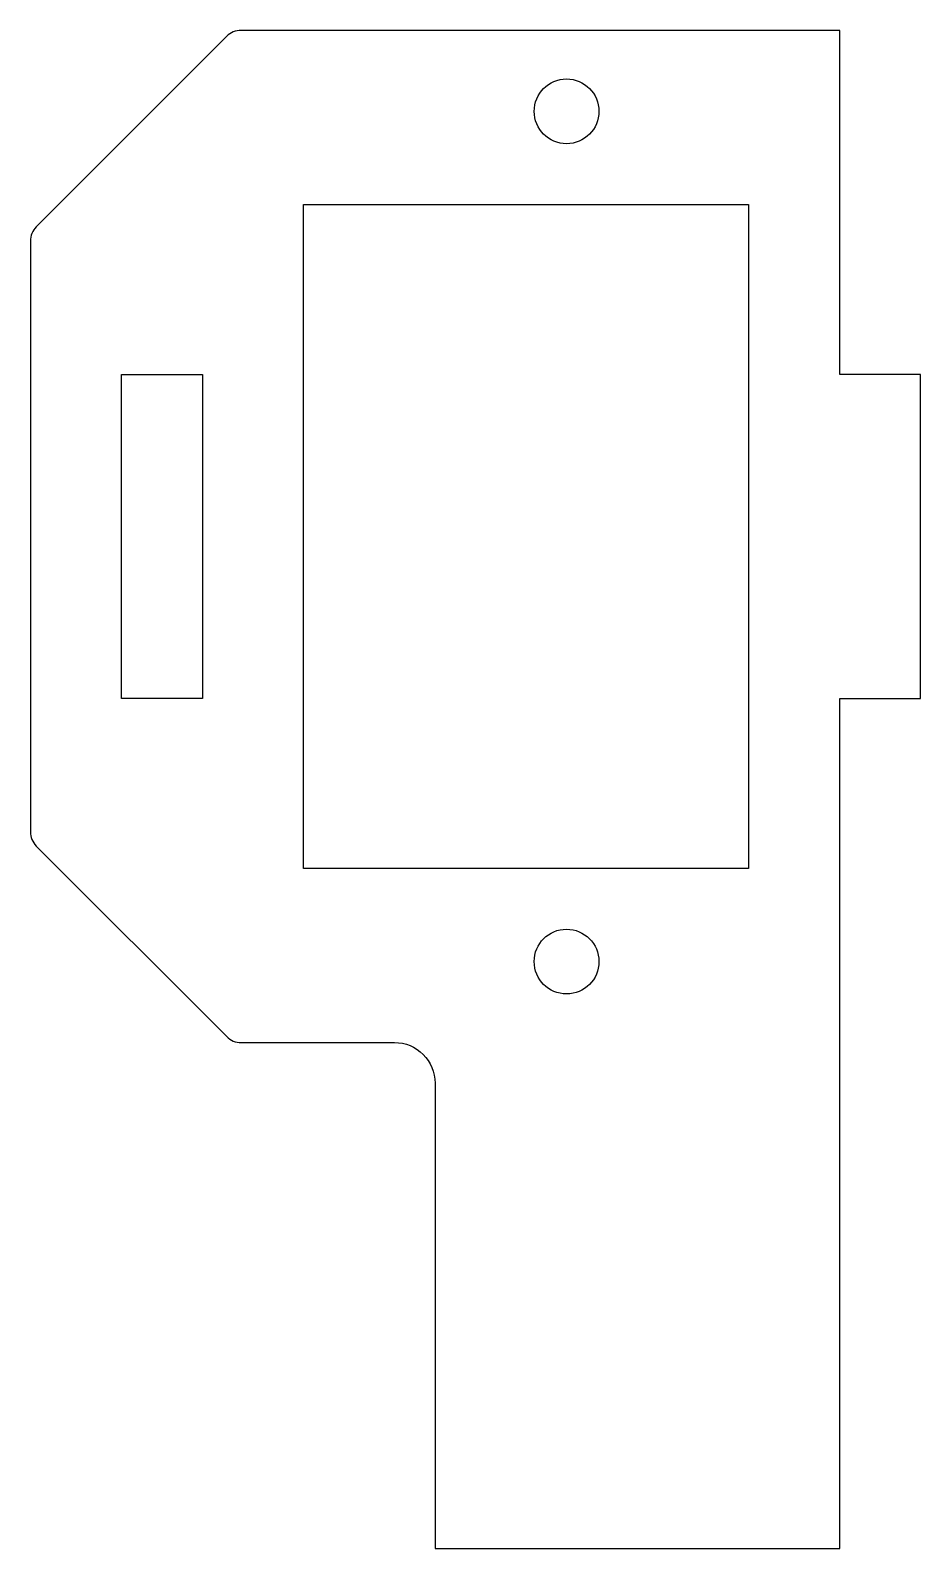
# Model space of a CAD drawing. Header units: millimetres. Extents: x -30 to 14, y -50 to 25.
import ezdxf

# ---------------------------------------------------------------- set-up
doc = ezdxf.new("R2010")
doc.units = ezdxf.units.MM
doc.layers.get('0').update_dxf_attribs({"linetype": 'CONTINUOUS'})

msp = doc.modelspace()

# ---------------------------------------------------------------- linework, layer by layer
msp.add_lwpolyline([(-20.293, -24.707, 0.198912), (-19.586, -25), (-12, -25, -0.414214), (-10, -27), (-10, -50), (10, -50), (10, -8), (14, -8), (14, 8), (10, 8), (10, 25), (-19.586, 25, 0.198912), (-20.293, 24.707), (-29.707, 15.293, 0.198912), (-30, 14.586), (-30, -14.586, 0.198912), (-29.707, -15.293)], format="xyb", close=True)
for points in [[(-16.5, -16.4), (-16.5, 16.4), (5.5, 16.4), (5.5, -16.4)], [(-25.5, -8), (-25.5, 8), (-21.5, 8), (-21.5, -8)]]:
    msp.add_lwpolyline(points, close=True)
for centre in [(-3.5, 21), (-3.5, -21)]:
    msp.add_circle(centre, 1.6)

doc.saveas('drawing.dxf')
